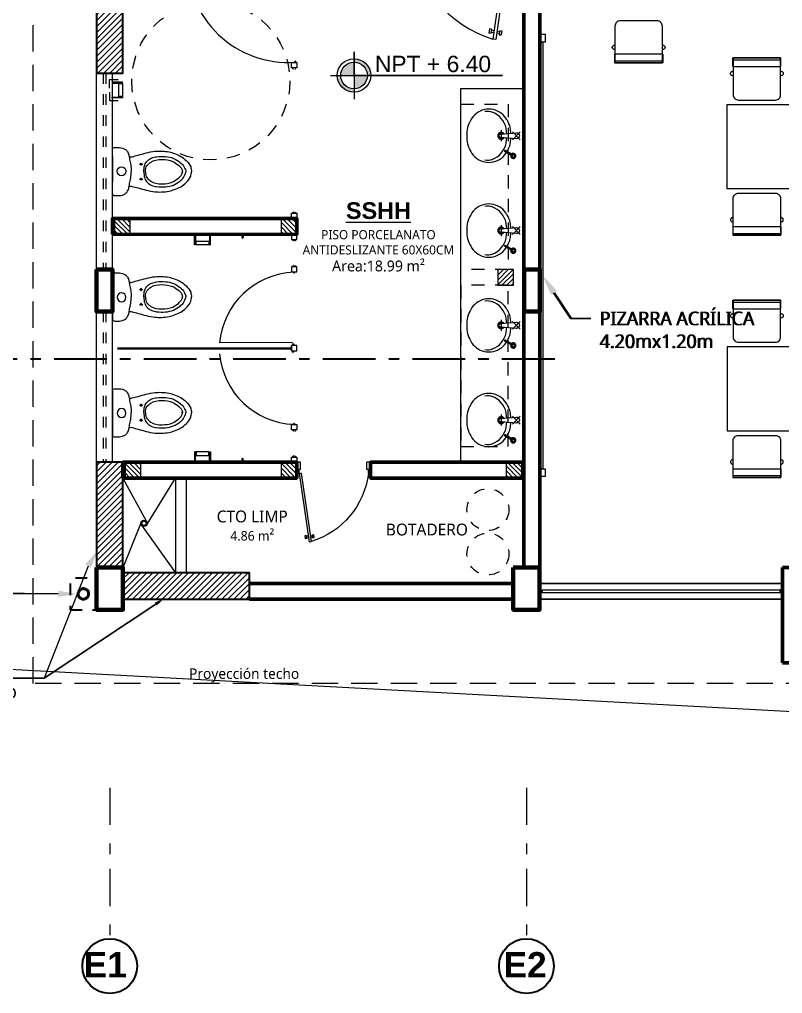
# Model space of a CAD drawing. Header units: millimetres. Extents: x 1 to 121, y 0 to 90.
# Drawn here: x 66.67 to 73.91, y 12.48 to 21.73 of the extents above; entities that cross this region are included whole.
import ezdxf
from ezdxf import colors
from ezdxf.entities.mleader import LeaderData, LeaderLine
from ezdxf.math import Vec2, Vec3

# ---------------------------------------------------------------- set-up
doc = ezdxf.new("R2010")
doc.units = ezdxf.units.MM
doc.set_wipeout_variables(frame=1)
for name, pattern in [('1CORTE', [1.5, 1, -0.25, 0, -0.25]), ('ACAD_ISO10W100', [18.5, 12, -3, 0.5, -3]), ('DASHED2', [0.375, 0.25, -0.125]), ('Dot & Dashed', [0.670278, 0.352778, -0.176389, 0, -0.141111]), ('HIDDEN', [9.525, 6.35, -3.175]), ('HIDDEN2', [0.1875, 0.125, -0.0625])]:
    doc.linetypes.add(name, pattern=pattern)
doc.layers.add('01', color=7, linetype='Continuous', lineweight=5, true_color=0xcc6600)
doc.layers.add('Mobiliario', color=7, linetype='Continuous', lineweight=0, true_color=0x7f7f7f)
for name, color, linetype, lineweight in [('AA. Proyeccion Corte', 10, '1CORTE', 50), ('COLUMNAS 50', 32, 'Continuous', 70), ('COLUMNAS REFOR.', 40, 'Continuous', 25), ('COLUMNETASSS', 211, 'Continuous', 20), ('Cotas varias El', 253, 'Continuous', 13), ('Equipamiento SR', 23, 'Continuous', 0), ('GRAFO 0 BLANCO', 7, 'Continuous', 0), ('grafo 2', 31, 'Continuous', 20), ('GRAFO 4', 7, 'Continuous', 30), ('GRAFO00', 7, 'Continuous', 0), ('GRAFO01', 7, 'Continuous', 0), ('I.S.-TUB SAP 0.5', 110, 'ACAD_ISO10W100', 50), ('Letras El', 9, 'Continuous', 5), ('letras sr', 7, 'Continuous', 5), ('linea0016', 144, 'HIDDEN2', 9), ('Mobiliario el', 7, 'Continuous', 5), ('Mobiliario interno', 251, 'Continuous', 0), ('MOBILIARIO_Pen_No__1', 7, 'Continuous', 13), ('Muebles', 252, 'Continuous', 0), ('Muros el', 144, 'Continuous', 60), ('proyecciones', 1, 'DASHED2', 5), ('puertas', 7, 'Continuous', 5), ('Puertas El', 21, 'Continuous', 15), ('Sanitarios el', 141, 'Continuous', 15), ('Tabiques El', 7, 'Continuous', 15), ('TEXTO 100', 7, 'Continuous', 20), ('Vanos', 140, 'Continuous', 5), ('Ventanas', 7, 'Continuous', 5)]:
    doc.layers.add(name, color=color, linetype=linetype, lineweight=lineweight)
doc.layers.add('perimetroooo', color=3, linetype='Continuous')
doc.styles.add('Generales', font='trebuc.ttf', dxfattribs={"height": 0.1})
doc.styles.add('GENERATED_STYLE_1', font='arialbd.ttf')
doc.styles.add('JOS', font='arial.ttf', dxfattribs={"height": 1})
doc.styles.add('Santa Rosa 1 50', font='trebuc.ttf')
doc.styles.get("Standard").update_dxf_attribs({"font": 'arial.ttf'})

# ---------------------------------------------------------------- blocks, each defined once
blk = doc.blocks.new('Picture 18')
at = {"layer": 'Equipamiento SR', "linetype": 'Continuous'}
for p, q in [((0.075, 0), (0, 0)), ((0, 0), (0, -0.05)), ((4.125, 0), (0.075, 0)), ((0.075, 0), (0.075, -0.03)), ((0.075, -0.05), (0.075, 0)), ((4.125, -0.03), (4.125, 0)), ((4.2, 0), (4.125, 0)), ((4.125, 0), (4.125, -0.05)), ((4.2, -0.05), (4.2, 0)), ((0, -0.05), (0.075, -0.05)), ((0.075, -0.03), (4.125, -0.03)), ((4.125, -0.05), (4.2, -0.05))]:
    blk.add_line(p, q, dxfattribs=at)
blk = doc.blocks.new('INODFLUX-P')
at = {"layer": 'Sanitarios el'}
for p, q in [((0, -0.2121), (0, 0.2126)), ((0.023, 0.2288), (0.0672, 0.2288)), ((0, 0.1438), (0, -0.0981)), ((0.2582, 0.0706), (0.2891, 0.0706)), ((0.2582, -0.071), (0.2891, -0.071)), ((0.023, -0.2282), (0.023, -0.2282)), ((0.023, -0.2282), (0.0672, -0.2282))]:
    blk.add_line(p, q, dxfattribs=at)
for centre, radius in [((0.0867, 0.0033), 0.0425), ((0.2717, 0.0706), 0.00872), ((0.2717, -0.071), 0.00872)]:
    blk.add_circle(centre, radius, dxfattribs=at)
for points in [[(0, 0.2126), (0.0044, 0.2213), (0.0135, 0.2274), (0.023, 0.2288)], [(0.0672, 0.2288), (0.0955, 0.223), (0.1264, 0.2081), (0.1445, 0.1864), (0.157, 0.1508), (0.1588, 0.1386)], [(0.1874, 0.1409), (0.2442, 0.1561), (0.3196, 0.1768), (0.4039, 0.1925), (0.4675, 0.1942), (0.5389, 0.1866), (0.5904, 0.1708), (0.6481, 0.1445), (0.701, 0.1046), (0.7429, 0.0445), (0.7506, -0.0003)], [(0.1579, 0.145), (0.1674, 0.1389), (0.1874, 0.1409)], [(0.2977, -0.0011), (0.3073, 0.0603), (0.3337, 0.1031), (0.3743, 0.1291), (0.42, 0.1406), (0.5047, 0.1425), (0.5802, 0.1255), (0.6419, 0.087), (0.6742, 0.0556), (0.6882, 0.0286), (0.6966, 0.0076), (0.6966, -0.0011)], [(0.1874, -0.1404), (0.2442, -0.1556), (0.3196, -0.1762), (0.4039, -0.192), (0.4675, -0.1937), (0.5389, -0.1861), (0.5904, -0.1703), (0.6481, -0.144), (0.701, -0.1041), (0.7429, -0.0439), (0.7506, 0.0009)], [(0.2977, -0.0011), (0.3073, -0.0624), (0.3337, -0.1052), (0.3743, -0.1312), (0.42, -0.1427), (0.5047, -0.1446), (0.5802, -0.1276), (0.6419, -0.0891), (0.6742, -0.0577), (0.6882, -0.0307), (0.6966, -0.0097), (0.6966, -0.0011)], [(0.0672, -0.2282), (0.0955, -0.2225), (0.1264, -0.2075), (0.1445, -0.1859), (0.157, -0.1503), (0.1588, -0.1381)], [(0.1579, -0.1444), (0.1674, -0.1384), (0.1874, -0.1404)], [(0, -0.2121), (0.0044, -0.2208), (0.0135, -0.2269), (0.023, -0.2282)]]:
    blk.add_spline(points, degree=3, dxfattribs=at)
for points, knots in [([(0.1588, 0.1386), (0.1623, 0.1223), (0.1698, 0.0871), (0.1777, 0.0409), (0.1792, 0.0109), (0.1796, 0.0003)], [0, 0, 0, 0, 0.0500478, 0.1080759, 0.1401372, 0.1401372, 0.1401372, 0.1401372]), ([(0.3131, -0.0011), (0.3106, 0.0471), (0.3384, 0.0711), (0.391, 0.1086), (0.4315, 0.1145), (0.5072, 0.1138), (0.5432, 0.1094), (0.5901, 0.088), (0.6081, 0.0754), (0.6383, 0.0517), (0.6458, 0.0447), (0.6554, 0.0285), (0.6616, 0.0158), (0.666, 0.0062), (0.6666, 0.0045), (0.6667, 0.0043)], [0, 0, 0, 0, 0.1299393, 0.1299393, 0.2598787, 0.2598787, 0.374754, 0.374754, 0.445792, 0.445792, 0.4942707, 0.4942707, 0.5266072, 0.5266072, 0.535214, 0.535214, 0.535214, 0.535214]), ([(0.1588, -0.1381), (0.1623, -0.1218), (0.1698, -0.0866), (0.1777, -0.0404), (0.1792, -0.0104), (0.1796, 0.0003)], [0, 0, 0, 0, 0.0500478, 0.1080759, 0.1401372, 0.1401372, 0.1401372, 0.1401372]), ([(0.3131, -0.0011), (0.3106, -0.0492), (0.3384, -0.0732), (0.391, -0.1107), (0.4315, -0.1166), (0.5072, -0.1159), (0.5432, -0.1115), (0.5901, -0.0901), (0.6081, -0.0775), (0.6383, -0.0539), (0.6458, -0.0468), (0.6554, -0.0306), (0.6616, -0.0179), (0.666, -0.0083), (0.6666, -0.0066), (0.6667, -0.0064)], [0, 0, 0, 0, 0.1299393, 0.1299393, 0.2598787, 0.2598787, 0.374754, 0.374754, 0.445792, 0.445792, 0.4942707, 0.4942707, 0.5266072, 0.5266072, 0.535214, 0.535214, 0.535214, 0.535214])]:
    blk.add_open_spline(points, degree=3, knots=knots, dxfattribs=at)
for points in [[(0.6667, 0.0043), (0.6667, 0.0041), (0.6667, 0.003), (0.6666, 0.0005)], [(0.6567, -0.0046), (0.6567, -0.0042), (0.6567, -0.0037), (0.6566, -0.0032)], [(0.6667, -0.0064), (0.6667, -0.0062), (0.6667, -0.0051), (0.6666, -0.0027)]]:
    blk.add_open_spline(points, degree=3, dxfattribs=at)
blk.add_point((0, 0), dxfattribs=at)
blk = doc.blocks.new('H-6')
for points in [[(-0.0251, 0.0936), (-0.0251, 0.0846), (-0.1251, 0.0846), (-0.1251, 0.0936)], [(-0.0901, -0.0424), (-0.1251, -0.0424), (-0.1251, 0.0796), (-0.0901, 0.0796)], [(-0.0251, -0.0564), (-0.0251, -0.0474), (-0.1251, -0.0474), (-0.1251, -0.0564)]]:
    blk.add_lwpolyline(points, close=True)
at = {"linetype": 'HIDDEN', "ltscale": 0.1}
for points in [[(0, 0.0371), (0, 0.1188), (-0.0844, 0.1188)], [(0, 0), (0, -0.0816), (-0.0844, -0.0817)]]:
    blk.add_lwpolyline(points, dxfattribs=at)
blk = doc.blocks.new('puerta 1.00')
at = {"layer": 'Puertas El'}
for p, q in [((165.7653, -11.935), (165.7653, -11.885)), ((165.9153, -11.915), (165.8653, -11.915)), ((165.8653, -11.935), (165.8653, -11.915)), ((165.9153, -11.915), (165.9109, -11.9447)), ((165.9153, -11.915), (165.9153, -11.885)), ((165.9153, -11.915), (166.8454, -12.0506)), ((165.8653, -11.935), (165.7653, -11.935)), ((165.9109, -11.9447), (166.8411, -12.0803)), ((166.76, -12.0129), (166.7629, -11.9931)), ((166.76, -12.0129), (166.7996, -12.0187)), ((166.7629, -11.9931), (166.8024, -11.9989)), ((166.7663, -12.0391), (166.7699, -12.0143)), ((166.7897, -12.0172), (166.7861, -12.042)), ((166.7996, -12.0187), (166.8024, -11.9989)), ((166.7484, -12.0921), (166.7456, -12.1118)), ((166.7456, -12.1118), (166.7851, -12.1176)), ((166.7484, -12.0921), (166.788, -12.0978)), ((166.7619, -12.0688), (166.7583, -12.0935)), ((166.7817, -12.0716), (166.7781, -12.0964)), ((166.788, -12.0978), (166.7851, -12.1176)), ((166.8454, -12.0506), (166.8411, -12.0803)), ((166.8454, -12.0506), (166.8411, -12.0803)), ((166.8454, -12.0506), (166.8411, -12.0803)), ((165.7653, -12.855), (165.7653, -12.835)), ((165.7653, -12.885), (165.7653, -12.835)), ((165.8653, -12.835), (165.7653, -12.835)), ((165.8653, -12.855), (165.8653, -12.835)), ((165.9153, -12.855), (165.8653, -12.855)), ((165.9153, -12.885), (165.9153, -12.855))]:
    blk.add_line(p, q, dxfattribs=at)
at = {"layer": 'Puertas El', "linetype": 'ByBlock'}
blk.add_arc((165.7822, -11.7554), 1.1076, 276.89893, 342.94348, dxfattribs=at)
blk = doc.blocks.new('OvalinGrandeyGrifo')
at = {"layer": 'Sanitarios el', "lineweight": 13, "ltscale": 0.5}
for p, q in [((0.0525, -0.1165), (-0.0525, -0.1165)), ((0.0371, -0.2236), (-0.0371, -0.2978)), ((-0.0371, -0.2236), (0.0371, -0.2978))]:
    blk.add_line(p, q, dxfattribs=at)
at = {"layer": 'Sanitarios el'}
blk.add_lwpolyline([(-0.029, -0.2607), (-0.0162, -0.1097, -1), (0.0162, -0.1097), (0.029, -0.2607, -1)], format="xyb", close=True, dxfattribs=at)
for centre, radius, start, end in [((-0.0149, -0.0457), 0.2564, 104.01031, 121.7376), ((0, -0.2497), 0.4592, 80.11745, 99.88255), ((0.0149, -0.0457), 0.2564, 58.2624, 75.98969), ((-0.0371, -0.011), 0.218, 143.41984, 165.95691), ((-0.0502, -0.0071), 0.2051, 119.32204, 142.26992), ((0.0502, -0.0071), 0.2051, 37.73008, 60.67796), ((0.0371, -0.011), 0.218, 14.04309, 36.58016), ((-0.0534, 0), 0.1996, 167.65724, 192.34276), ((-0.1008, 0.0114), 0.1308, 168.08707, 202.26828), ((0.1008, 0.0114), 0.1308, 337.73172, 11.91293), ((0.0534, 0), 0.1996, 347.65724, 12.34276), ((-0.0371, 0.011), 0.218, 194.04309, 216.58016), ((-0.0313, 0.0379), 0.2052, 199.95485, 258.57593), ((0, -0.1165), 0.0325, 305.75969, 234.24031), ((0.0313, 0.0379), 0.2052, 281.42407, 340.04515), ((0.0371, 0.011), 0.218, 323.41984, 345.95691), ((-0.0502, 0.0071), 0.2051, 217.73008, 240.67796), ((-0.0149, 0.0457), 0.2564, 238.2624, 255.98969), ((0, 0.2497), 0.4192, 260.11745, 267.10038), ((0, -0.1165), 0.023, 321.38814, 218.61186), ((0, 0.2497), 0.4192, 272.89962, 279.88255), ((0.0149, 0.0457), 0.2564, 284.01031, 301.7376), ((0.0502, 0.0071), 0.2051, 299.32204, 322.26992), ((0, 0.2497), 0.4592, 260.11745, 266.93017), ((0, 0.2497), 0.4592, 273.06983, 279.88255)]:
    blk.add_arc(centre, radius, start, end, dxfattribs=at)
blk = doc.blocks.new('A$C196F1E11')
at = {"layer": '01', "lineweight": 5}
h = blk.add_hatch(dxfattribs=at)
h.set_pattern_fill('ANSI31', scale=0.01, angle=-90)
h.set_pattern_definition([(315, (-134.044812, -149.728227), (0.0224506403, 0.0224506403), [])])
h.paths.add_polyline_path([(0, 0.15), (0, 0), (0.15, 0), (0.15, 0.15)])
at = {"layer": 'COLUMNETASSS', "color": 7, "lineweight": 5}
blk.add_lwpolyline([(0, 0.15), (0, 0), (0.15, 0), (0.15, 0.15)], close=True, dxfattribs=at)
blk = doc.blocks.new('H-6a')
for points in [[(0, 0), (0, -0.009), (-0.1, -0.009), (-0.1, 0)], [(-0.065, -0.136), (-0.1, -0.136), (-0.1, -0.014), (-0.065, -0.014)], [(0, -0.15), (0, -0.141), (-0.1, -0.141), (-0.1, -0.15)]]:
    blk.add_lwpolyline(points, close=True)
blk = doc.blocks.new('H-3')
blk.add_lwpolyline([(0.0054, 0.0301), (0.0054, 0.013, 0.414214), (0.0104, 0.008), (0.02, 0.008, -0.414214), (0.025, 0.003), (0.025, 0), (-0.025, 0), (-0.025, 0.003, -0.414214), (-0.02, 0.008), (-0.0104, 0.008, 0.414214), (-0.0054, 0.013), (-0.0054, 0.0301)], format="xyb")
at = {"extrusion": (0, 0, -1)}
blk.add_ellipse((0, 0.0301), major_axis=(0, -0.0093), ratio=0.58118, dxfattribs=at)
blk = doc.blocks.new('A$C2B14624A')
at = {"layer": 'puertas'}
for p, q in [((1.0375, 0.0284), (1.0375, 0.6222)), ((1.0495, 0.0164), (1.0495, 0.6222)), ((0.0648, 0.0262), (0.0615, 0.0262)), ((0.0743, 0.0134), (0.0615, 0.0134)), ((0.0648, 0.0262), (0.0648, 0.0167)), ((0.0648, 0.0167), (0.0743, 0.0167)), ((0.0743, 0.0134), (0.0743, 0.0167)), ((1.0375, 0.0284), (1.0615, 0.0284)), ((1.0495, 0.0164), (1.0615, 0.0164)), ((1.0495, 0.0164), (1.0615, 0.0164)), ((1.0495, 0.0164), (1.0615, 0.0164))]:
    blk.add_line(p, q, dxfattribs=at)
blk.add_arc((1.0173, 0.0835), 0.9543, 88.78649, 183.94871, dxfattribs=at)
at = {"layer": 'Tabiques El'}
for p, q in [((0, 0.031), (0, 0.034)), ((0.0085, 0.034), (0, 0.034)), ((0, 0.019), (0, 0.016)), ((0.0085, 0.016), (0, 0.016)), ((0.0085, 0.0425), (0.0115, 0.0425)), ((0.0085, 0.0425), (0.0085, 0.034)), ((0.0085, 0.0075), (0.0085, 0.016)), ((0.0085, 0.0075), (0.0115, 0.0075))]:
    blk.add_line(p, q, dxfattribs=at)
blk.add_lwpolyline([(0.0115, 0), (0.0115, 0.05), (0.0615, 0.05), (0.0615, 0)], close=True, dxfattribs=at)
blk.add_wipeout([(1.0495, 0.0284), (1.0375, 0.0284), (1.0375, 1.0376), (1.0495, 1.0376)]).dxf.layer = 'puertas'
blk = doc.blocks.new('H-4a-P')
for p, q in [((0.0019, 0.0133), (0.0417, 0.0823)), ((0.0106, 0.0083), (0.0504, 0.0773))]:
    blk.add_line(p, q)
at = {"linetype": 'HIDDEN'}
blk.add_circle((0, 0), 0.0125, dxfattribs=at)
for centre, radius, start, end in [((0, 0), 0.025, 71.53696, 48.46304), ((0, 0), 0.02, 74.47751, 45.52249), ((0.0063, 0.0108), 0.005, 150, 330), ((0.0461, 0.0798), 0.005, 330, 150)]:
    blk.add_arc(centre, radius, start, end)
blk = doc.blocks.new('A$C25F65E93')
at = {"layer": 'Equipamiento SR', "linetype": 'Continuous'}
for p, q in [((0.018, 0.4782), (0, 0.4782)), ((0, 0.0222), (0, 0.4782)), ((0.0824, 0.4782), (0.018, 0.4782)), ((0.018, 0.0222), (0.018, 0.4782)), ((0.0824, 0.0222), (0.0824, 0.4782)), ((0.1264, 0.4782), (0.1269, 0.4816)), ((0.1269, 0.4816), (0.1282, 0.4858)), ((0.1282, 0.4858), (0.1301, 0.4896)), ((0.1301, 0.4896), (0.1325, 0.493)), ((0.1325, 0.493), (0.1354, 0.4959)), ((0.1354, 0.4959), (0.1387, 0.4981)), ((0.1387, 0.4981), (0.1423, 0.4996)), ((0.1423, 0.4996), (0.146, 0.5004)), ((0.146, 0.5004), (0.1498, 0.5004)), ((0.1498, 0.5004), (0.1536, 0.4996)), ((0.1536, 0.4996), (0.1571, 0.4981)), ((0.1571, 0.4981), (0.1604, 0.4959)), ((0.1604, 0.4959), (0.1633, 0.493)), ((0.1633, 0.493), (0.1658, 0.4896)), ((0.1658, 0.4896), (0.1667, 0.4877)), ((0.1667, 0.4877), (0.1714, 0.4782)), ((0.018, 0.0222), (0, 0.0222)), ((0.0824, 0.0222), (0.018, 0.0222)), ((0.1269, 0.0187), (0.1264, 0.0222)), ((0.1282, 0.0146), (0.1269, 0.0187)), ((0.1301, 0.0107), (0.1282, 0.0146)), ((0.1325, 0.0073), (0.1301, 0.0107)), ((0.1354, 0.0045), (0.1325, 0.0073)), ((0.1387, 0.0023), (0.1354, 0.0045)), ((0.1423, 0.0008), (0.1387, 0.0023)), ((0.146, 0), (0.1423, 0.0008)), ((0.1536, 0.0008), (0.1498, 0)), ((0.1571, 0.0023), (0.1536, 0.0008)), ((0.1604, 0.0045), (0.1571, 0.0023)), ((0.1633, 0.0073), (0.1604, 0.0045)), ((0.1658, 0.0107), (0.1633, 0.0073)), ((0.1667, 0.0127), (0.1658, 0.0107)), ((0.1714, 0.0222), (0.1667, 0.0127)), ((0.1498, 0), (0.146, 0))]:
    blk.add_line(p, q, dxfattribs=at)
blk.add_lwpolyline([(0, 0.0252), (0.35, 0.0252, 0.414214), (0.4, 0.0752), (0.4, 0.4252, 0.414214), (0.35, 0.4752), (0, 0.4752), (0, 0.0252)], format="xyb", dxfattribs=at)
blk = doc.blocks.new('biblioteca primaria')
at = {"layer": 'Mobiliario interno'}
blk.add_lwpolyline([(-194.0917, -1.8102), (-192.8917, -1.8102), (-192.8917, -2.6102), (-194.0917, -2.6102)], close=True, dxfattribs=at)
at = {"layer": 'Equipamiento SR', "rotation": 270}
for p in [(-194.0595, -1.3683), (-193.4068, -1.3683)]:
    blk.add_blockref('A$C25F65E93', p, dxfattribs=at)
at = {"layer": 'Equipamiento SR', "xscale": -1, "rotation": 270}
for p in [(-194.0595, -3.0522), (-193.4068, -3.0522)]:
    blk.add_blockref('A$C25F65E93', p, dxfattribs=at)

msp = doc.modelspace()

# ---------------------------------------------------------------- hatches: boundary and pattern name
at = {"layer": 'Muebles'}
h = msp.add_hatch(dxfattribs=at)
h.set_pattern_fill('ANSI31', color=256, scale=0.32, angle=180)
h.set_pattern_definition([(225, (26.963533, -33.769517), (0.028284271, -0.028284271), [])])
h.paths.add_polyline_path([(67.3994, 21.216), (67.6494, 21.216), (67.6494, 22.216), (67.3994, 22.216)])
h = msp.add_hatch(dxfattribs=at)
h.set_pattern_fill('ANSI31', color=256, scale=0.32, angle=180)
h.set_pattern_definition([(225, (67.699433, 17.22189), (0.0282843, -0.0282843), [])])
h.paths.add_polyline_path([(67.6495, 16.5219), (67.6495, 17.5219), (67.3994, 17.5219), (67.3994, 16.5219)])
h = msp.add_hatch(dxfattribs=at)
h.set_pattern_fill('ANSI31', color=256, scale=0.32, angle=180)
h.set_pattern_definition([(225, (26.379817, -34.07631), (0.028284271, -0.028284271), [])])
h.paths.add_polyline_path([(67.6495, 16.2219), (68.8495, 16.2219), (68.8495, 16.4719), (67.6495, 16.4719)])
at = {"layer": 'TEXTO 100', "ltscale": 1.3}
h = msp.add_hatch(color=256, dxfattribs=at)
edge = h.paths.add_edge_path()
edge.add_line((69.9688, 21.1946), (69.8424, 21.1946))
edge.add_line((69.8424, 21.1946), (69.8424, 21.0682))
edge.add_arc((69.8424, 21.1946), 0.1265, 270, 360)
edge = h.paths.add_edge_path()
edge.add_arc((69.8424, 21.1946), 0.1265, 90, 180)
edge.add_line((69.7159, 21.1946), (69.8424, 21.1946))
edge.add_line((69.8424, 21.1946), (69.8424, 21.3211))
edge = h.paths.add_edge_path()
edge.add_line((69.8424, 21.3534), (69.8424, 21.3211))
edge.add_arc((69.8424, 21.1946), 0.1265, 0, 90, ccw=False)
edge.add_line((69.9688, 21.1946), (70.0011, 21.1946))
edge.add_arc((69.8424, 21.1946), 0.1587, 0, 90)
msp.add_hatch(color=256, dxfattribs=at).paths.add_polyline_path([(69.7159, 21.1946), (69.6837, 21.1946, 0.416353), (69.8435, 21.0359), (69.8435, 21.0682, -0.416899)])

# ---------------------------------------------------------------- linework, layer by layer
at = {"layer": 'AA. Proyeccion Corte', "color": 7, "lineweight": 30, "ltscale": 0.5}
msp.add_line((71.7465, 18.5002), (64.6079, 18.5011), dxfattribs=at)
at = {"layer": 'COLUMNAS 50', "linetype": 'Continuous'}
for points in [[(67.3994, 19.3525), (67.5494, 19.3525), (67.5494, 18.9525), (67.3994, 18.9525), (67.3994, 19.3525)], [(71.4561, 19.3525), (71.6061, 19.3525), (71.6061, 18.9525), (71.4561, 18.9525), (71.4561, 19.3525)], [(67.3994, 16.5219), (67.6494, 16.5219), (67.6494, 16.1219), (67.3994, 16.1219), (67.3994, 16.5219)], [(71.3536, 16.5219), (71.6036, 16.5219), (71.6036, 16.1219), (71.3536, 16.1219), (71.3536, 16.5219)]]:
    msp.add_lwpolyline(points, dxfattribs=at)
at = {"layer": 'COLUMNAS REFOR.', "lineweight": 30}
for points in [[(67.3994, 21.216), (67.6494, 21.216), (67.6494, 22.216), (67.3994, 22.216)], [(67.6495, 16.2219), (68.8495, 16.2219), (68.8495, 16.4719), (67.6495, 16.4719)]]:
    msp.add_lwpolyline(points, close=True, dxfattribs=at)
msp.add_lwpolyline([(67.6495, 16.5219), (67.6495, 17.5219), (67.3994, 17.5219), (67.3994, 16.5219), (67.6495, 16.5219)], dxfattribs=at)
at = {"layer": 'Cotas varias El', "linetype": 'Dot & Dashed'}
for p, q in [((67.5245, 14.4314), (67.5245, 12.9978)), ((71.4788, 14.4314), (71.4788, 12.9978))]:
    msp.add_line(p, q, dxfattribs=at)
at = {"layer": 'GRAFO 0 BLANCO', "color": 7}
msp.add_line((117.3961, 12.8096), (64.8127, 15.6492), dxfattribs=at)
at = {"layer": 'GRAFO 4', "linetype": 'Continuous'}
for centre in [(67.5245, 12.7378), (71.4788, 12.7378)]:
    msp.add_circle(centre, 0.26, dxfattribs=at)
at = {"layer": 'GRAFO00', "color": 252, "linetype": 'DASHED2', "lineweight": 0}
msp.add_lwpolyline([(97.3727, 25.7138), (107.9414, 25.7138), (107.9414, 15.4219), (66.7994, 15.4219), (66.7994, 25.7138), (93.874, 25.7138)], dxfattribs=at)
at = {"layer": 'I.S.-TUB SAP 0.5'}
msp.add_circle((67.2743, 16.2721), 0.05, dxfattribs=at)
at = {"layer": 'Letras El'}
msp.add_lwpolyline([(67.3187, 16.5368), (66.9028, 15.4718)], dxfattribs=at)
at = {"layer": 'Letras El', "color": 7}
msp.add_solid([(67.3441, 16.5209), (67.4142, 16.6893), (67.2932, 16.5527)], dxfattribs=at)
at = {"layer": 'linea0016', "linetype": 'HIDDEN2', "lineweight": 30, "ltscale": 0.9, "flags": 128}
msp.add_lwpolyline([(67.1493, 16.1221), (67.3993, 16.1221), (67.3993, 16.4221), (67.1493, 16.4221)], close=True, dxfattribs=at)
at = {"layer": 'Mobiliario', "linetype": 'Continuous'}
for p, q in [((67.6495, 17.372), (67.8736, 16.9598)), ((67.8694, 16.9196), (68.1495, 17.372)), ((67.8256, 16.9601), (67.6495, 16.5186)), ((67.8247, 16.9251), (68.1497, 16.4719))]:
    msp.add_line(p, q, dxfattribs=at)
msp.add_lwpolyline([(70.8546, 21.072), (71.4561, 21.072), (71.4561, 17.522), (70.8546, 17.522)], close=True, dxfattribs=at)
at = {"layer": 'Mobiliario', "linetype": 'Continuous', "elevation": 0.5}
for points in [[(67.6495, 17.372), (68.1495, 17.372), (68.1497, 16.4719)], [(68.2495, 17.372), (68.2497, 16.4719)]]:
    msp.add_lwpolyline(points, dxfattribs=at)
at = {"layer": 'Mobiliario', "linetype": 'Continuous'}
for radius in [0.03, 0.02]:
    msp.add_circle((67.8495, 16.942), radius, dxfattribs=at)
at = {"layer": 'Muros el', "ltscale": 0.05}
for p, q in [((71.4554, 16.5185), (71.4546, 22.205)), ((71.6054, 16.5161), (71.6046, 22.205)), ((73.9082, 16.5219), (73.9083, 15.6187)), ((73.9082, 16.5219), (74.0582, 16.5219)), ((71.3537, 16.3719), (68.8495, 16.3719)), ((71.3537, 16.2219), (68.8495, 16.222)), ((73.9083, 15.6187), (77.1952, 15.6193))]:
    msp.add_line(p, q, dxfattribs=at)
for points in [[(67.5495, 19.6861), (69.2997, 19.686), (69.2996, 19.8365), (67.5495, 19.8361)], [(67.6495, 17.372), (69.2996, 17.372), (69.2995, 17.5231), (67.6495, 17.522)], [(71.4553, 17.372), (69.9996, 17.372), (69.9996, 17.522), (71.4552, 17.522)]]:
    msp.add_lwpolyline(points, close=True, dxfattribs=at)
at = {"layer": 'proyecciones', "linetype": 'HIDDEN2'}
for points in [[(70.8546, 20.922), (71.3061, 20.922), (71.3061, 19.3525), (70.8546, 19.3525)], [(70.8546, 17.672), (71.3061, 17.672), (71.3061, 19.2025), (70.8546, 19.2025)]]:
    msp.add_lwpolyline(points, close=True, dxfattribs=at)
at = {"layer": 'puertas'}
for p, q in [((69.2637, 19.3257), (69.2637, 19.329)), ((69.2761, 19.3166), (69.2761, 19.329)), ((69.2637, 19.3257), (69.2729, 19.3257)), ((69.2729, 19.3257), (69.2729, 19.3166)), ((69.2761, 19.3166), (69.2729, 19.3166)), ((69.2598, 18.6548), (68.5665, 18.655)), ((69.2598, 18.6548), (69.2598, 18.629)), ((69.2727, 18.6419), (69.2727, 18.629)), ((69.2598, 18.5531), (69.2598, 18.579)), ((69.2727, 18.5661), (69.2727, 18.579)), ((69.2637, 17.8822), (69.2729, 17.8822)), ((69.2637, 17.8822), (69.2637, 17.879)), ((69.2761, 17.8914), (69.2729, 17.8914)), ((69.2729, 17.8822), (69.2729, 17.8914)), ((69.2761, 17.8914), (69.2761, 17.879))]:
    msp.add_line(p, q, dxfattribs=at)
for centre, start, end in [((69.2997, 18.5902), 92.17415, 174.95483), ((69.2997, 18.6177), 185.04517, 267.82585)]:
    msp.add_arc(centre, 0.7361, start, end, dxfattribs=at)
at = {"layer": 'Tabiques El'}
for p, q in [((67.5995, 18.61), (69.2382, 18.61)), ((67.5995, 18.598), (69.2497, 18.598)), ((69.2382, 18.61), (69.2382, 18.613)), ((69.2467, 18.613), (69.2382, 18.613)), ((69.2497, 18.61), (69.2382, 18.61)), ((69.2382, 18.598), (69.2382, 18.595)), ((69.2467, 18.595), (69.2382, 18.595)), ((69.2467, 18.6215), (69.2497, 18.6215)), ((69.2467, 18.6215), (69.2467, 18.613)), ((69.2467, 18.5865), (69.2467, 18.595)), ((69.2497, 18.6215), (69.2497, 18.61)), ((69.2467, 18.5865), (69.2497, 18.5865))]:
    msp.add_line(p, q, dxfattribs=at)
for points in [[(69.2996, 19.686), (69.2496, 19.686), (69.2496, 19.636), (69.2996, 19.636)], [(69.2997, 18.629), (69.2497, 18.629), (69.2497, 18.579), (69.2997, 18.579)], [(69.2996, 17.5219), (69.2496, 17.5219), (69.2496, 17.5719), (69.2996, 17.5719)]]:
    msp.add_lwpolyline(points, close=True, dxfattribs=at)
at = {"layer": 'TEXTO 100', "ltscale": 1.3}
msp.add_lwpolyline([(69.6194, 21.1946), (71.2503, 21.1946), (69.8435, 21.1946), (69.8435, 21.4187), (69.8435, 20.9705)], dxfattribs=at)
for radius in [0.1587, 0.1265]:
    msp.add_circle((69.8424, 21.1946), radius, dxfattribs=at)
at = {"layer": 'Vanos', "linetype": 'Continuous'}
for p, q in [((67.3995, 19.3525), (67.3995, 21.216)), ((67.5495, 19.3525), (67.5495, 21.216)), ((67.3995, 17.5219), (67.3995, 18.9525)), ((67.5495, 17.5219), (67.5495, 18.9525)), ((73.9083, 16.371), (71.6037, 16.371)), ((71.6037, 16.371), (73.9083, 16.371)), ((71.6037, 16.3094), (73.8945, 16.3094)), ((71.6037, 16.3094), (71.6287, 16.3094)), ((71.6037, 16.2844), (73.8945, 16.2844)), ((71.6287, 16.3094), (71.6287, 16.2844)), ((73.9083, 16.3094), (73.8833, 16.3094)), ((73.8833, 16.3094), (73.8833, 16.2844)), ((73.8833, 16.2844), (73.9083, 16.2844)), ((73.9083, 16.3094), (73.9083, 16.2844)), ((73.9083, 16.221), (71.6037, 16.221)), ((71.6037, 16.221), (73.9083, 16.221))]:
    msp.add_line(p, q, dxfattribs=at)
at = {"layer": 'Vanos', "linetype": 'DASHED2', "ltscale": 0.3}
for p, q in [((67.462, 21.216), (67.462, 19.3525)), ((67.487, 21.216), (67.487, 19.3525)), ((67.4619, 18.9525), (67.4619, 17.5219)), ((67.4869, 18.9525), (67.4869, 17.5219))]:
    msp.add_line(p, q, dxfattribs=at)
at = {"layer": 'Ventanas', "color": 7, "linetype": 'DASHED2', "ltscale": 0.2}
for centre in [(71.1125, 17.0727), (71.1125, 16.6506)]:
    msp.add_circle(centre, 0.1986, dxfattribs=at)

# ---------------------------------------------------------------- block references
at = {"layer": 'Equipamiento SR', "linetype": 'Continuous', "rotation": 90}
msp.add_blockref('A$C25F65E93', (72.7936, 21.3135), dxfattribs=at)
at = {"layer": 'Equipamiento SR'}
msp.add_blockref('biblioteca primaria', (267.4748, 22.7292), dxfattribs=at)
at = {"layer": 'Equipamiento SR', "xscale": -1, "rotation": 180}
msp.add_blockref('biblioteca primaria', (267.4748, 16.0087), dxfattribs=at)
at = {"layer": 'Mobiliario', "linetype": 'Continuous', "extrusion": (0, 0, -1), "xscale": -1, "zscale": -1}
msp.add_blockref('INODFLUX-P', (-67.5495, 20.282), dxfattribs=at)
at = {"layer": 'Mobiliario', "linetype": 'Continuous', "rotation": 89.99999999999999}
for p in [(71.1222, 19.722), (71.1222, 18.822), (71.1222, 17.922)]:
    msp.add_blockref('OvalinGrandeyGrifo', p, dxfattribs=at)
at = {"layer": 'Mobiliario', "linetype": 'Continuous', "extrusion": (0, 0, -1), "zscale": -1, "rotation": 180}
for p in [(-67.5495, 19.092), (-67.5495, 17.992)]:
    msp.add_blockref('INODFLUX-P', p, dxfattribs=at)
at = {"layer": 'Mobiliario el'}
for name, p, rotation in [('H-6', (67.5209, 21.0743), 180), ('H-6a', (68.33, 19.686), 89.99999999999999), ('H-3', (68.785, 19.686), 180)]:
    msp.add_blockref(name, p, dxfattribs=dict(at, rotation=rotation))
at = {"layer": 'Mobiliario el', "xscale": -1, "rotation": 90}
msp.add_blockref('H-6a', (68.33, 17.5219), dxfattribs=at)
at = {"layer": 'Mobiliario el', "xscale": -1}
msp.add_blockref('H-3', (68.785, 17.5219), dxfattribs=at)
at = {"layer": 'MOBILIARIO_Pen_No__1', "linetype": 'Continuous', "xscale": -1, "rotation": 90}
msp.add_blockref('Picture 18', (71.6051, 21.5857), dxfattribs=at)
at = {"layer": 'Muebles', "rotation": 89.99999999999999}
for name, p in [('OvalinGrandeyGrifo', (71.1222, 20.622)), ('H-4a-P', (71.3537, 20.4305)), ('H-4a-P', (71.3537, 19.5305)), ('H-4a-P', (71.3537, 18.6305)), ('H-4a-P', (71.3537, 17.7305))]:
    msp.add_blockref(name, p, dxfattribs=at)
at = {"layer": 'perimetroooo', "color": 2}
for p in [(67.5695, 19.6861), (69.1496, 19.686), (67.6695, 17.372), (69.1496, 17.372), (71.2852, 17.372)]:
    msp.add_blockref('A$C196F1E11', p, dxfattribs=at)
at = {"layer": 'perimetroooo', "color": 2, "rotation": 270}
msp.add_blockref('A$C196F1E11', (71.2061, 19.3525), dxfattribs=at)
at = {"layer": 'Puertas El', "rotation": 270}
msp.add_blockref('puerta 1.00', (83.2387, 188.3813), dxfattribs=at)
at = {"layer": 'Puertas El', "xscale": -0.6999999999999531, "yscale": 0.6999999999999531, "zscale": 0.6999999999999531, "rotation": 90}
msp.add_blockref('puerta 1.00', (60.9801, 133.5576), dxfattribs=at)

# ---------------------------------------------------------------- texts
at = {"color": 7, "lineweight": 13, "char_height": 0.15, "attachment_point": 1, "style": 'Santa Rosa 1 50'}
for s, insert in [('\\pxqc;{\\H0.75x;CTO LIMP\\H0.53333x;\\P\\H1.5x;4.86 m\\H1.0834x;²}', (68.3767, 17.0635)), ('\\pxqc;{\\H0.75x;BOTADERO}', (70.034, 16.9394))]:
    msp.add_mtext_dynamic_manual_height_columns(s, width=0.999703, gutter_width=1, heights=[0], dxfattribs=dict(at, insert=insert))
at = {"char_height": 0.24, "attachment_point": 3, "rotation": 360, "style": 'GENERATED_STYLE_1'}
for s, insert in [('E1', (67.6869, 12.8719)), ('E2', (71.6707, 12.871))]:
    msp.add_mtext(s, dxfattribs=dict(at, insert=insert))
at = {"layer": 'GRAFO01', "style": 'JOS'}
msp.add_text('NPT + 6.40', height=0.15526, rotation=0, dxfattribs=at).set_placement((70.0403, 21.2264))
at = {"layer": 'Letras El', "insert": (69.1866, 19.9909), "char_height": 0.15884, "attachment_point": 1, "style": 'Santa Rosa 1 50'}
msp.add_mtext_dynamic_manual_height_columns('\\pxqc;{\\fSwis721 Ex BT|b1|i0|c0|p34;\\LSSHH\\P\\fTrebuchet MS|b0|i0|c0|p34;\\H0.54545x;\\lPISO PORCELANATO\\PANTIDESLIZANTE 60X60CM\\P\\H1.1917x;Area:18.99 m²}', width=1.775423, gutter_width=1, heights=[0], dxfattribs=at)
at = {"layer": 'letras sr', "insert": (68.2771, 15.5652), "char_height": 0.115, "attachment_point": 1, "style": 'Generales'}
msp.add_mtext('{\\H0.86957x;Proyección techo} ', dxfattribs=at)

# ---------------------------------------------------------------- leaders
at = {"color": 7, "lineweight": 13}
ml = msp.add_multileader_mtext('Standard', dxfattribs=at)
ml.set_content('PIZARRA ACRÍLICA\\P4.20mx1.20m', color=7, style='Santa Rosa 1 50')
ml.set_leader_properties()
ml.build(insert=Vec2(0, 0))
ml.multileader.update_dxf_attribs({"text_right_attachment_type": 6, "dogleg_length": 0.1826, "arrow_head_size": 0.18})
ctx = ml.context
ctx.base_point, ctx.char_height, ctx.arrow_head_size, ctx.landing_gap_size, ctx.plane_origin = Vec3(72.0798, 18.8865), 0.13, 0.18, 0.09, Vec3(71.6365, 19.2825)
ctx.right_attachment = 6
notes = []
notes.append((ctx, [(0, (1, 1, 0), (71.8972, 18.8865), (1, 0), 0.1826, [(0, [(71.6365, 19.2825)], 0, [])])]))
ctx.mtext.insert, ctx.mtext.flow_direction = Vec3(72.1698, 18.9523), 5
ml = msp.add_multileader_mtext('Standard', dxfattribs=at)
ml.set_content('PIZARRA ACRÍLICA\\P4.20mx1.20m', color=7, style='Santa Rosa 1 50')
ml.set_leader_properties()
ml.build(insert=Vec2(0, 0))
ml.multileader.update_dxf_attribs({"text_right_attachment_type": 6, "dogleg_length": 0.1826, "arrow_head_size": 0.18})
ctx = ml.context
ctx.base_point, ctx.char_height, ctx.arrow_head_size, ctx.landing_gap_size, ctx.plane_origin = Vec3(72.0885, 18.8865), 0.13, 0.18, 0.09, Vec3(71.6451, 19.2825)
ctx.right_attachment = 6
notes.append((ctx, [(0, (1, 1, 0), (71.9059, 18.8865), (1, 0), 0.1826, [(0, [(71.6451, 19.2825)], 0, [])])]))
ctx.mtext.insert, ctx.mtext.flow_direction = Vec3(72.1785, 18.9523), 5
at = {"layer": 'letras sr', "linetype": 'Continuous'}
ml = msp.add_multileader_mtext('Standard', dxfattribs=at)
ml.set_content('{\\fTrebuchet MS|b1|i0|c0|p34;Baja montante\\Ptubo de agua pluvial}', color=256)
ml.set_leader_properties()
ml.build(insert=Vec2(0, 0))
ml.multileader.update_dxf_attribs({"dogleg_length": 0.36, "arrow_head_size": 0.18})
ctx = ml.context
ctx.base_point, ctx.char_height, ctx.arrow_head_size, ctx.landing_gap_size, ctx.plane_origin = Vec3(64.486, 16.275), 0.13, 0.18, 0.09, Vec3(66.6223, 16.6001)
ctx.text_align_type = 2
notes.append((ctx, [(0, (1, 1, 0), (66.7151, 16.275), (-1, 0), 0.36, [(0, [(67.2152, 16.2721)], 0, [])])]))
ctx.mtext.insert, ctx.mtext.width, ctx.mtext.alignment, ctx.mtext.flow_direction = Vec3(66.2651, 16.3584), 2.095673, 3, 5
at = {"layer": 'letras sr'}
ml = msp.add_multileader_mtext('Standard', dxfattribs=at)
ml.set_content('Columnas de reforzamiento', color=256, style='Generales')
ml.set_leader_properties()
ml.build(insert=Vec2(0, 0))
ml.multileader.update_dxf_attribs({"text_right_attachment_type": 6, "dogleg_length": 0.36, "arrow_head_size": 0.1})
ctx = ml.context
ctx.base_point, ctx.char_height, ctx.arrow_head_size, ctx.landing_gap_size, ctx.plane_origin = Vec3(65.4171, 15.5619), 0.13, 0.1, 0.09, Vec3(67.7055, 15.7306)
ctx.right_attachment = 6
notes.append((ctx, [(0, (1, 1, 0), (66.9028, 15.4718), (-1, 0), 0.1826, [(0, [(68.0441, 16.2308)], 0, [])])]))
ctx.mtext.insert, ctx.mtext.width, ctx.mtext.flow_direction = Vec3(65.5071, 15.6278), 1.469178, 5
for ctx, leaders in notes:
    for number, flags, end, landing, length, lines in leaders:
        leader = LeaderData()
        leader.index, (leader.has_last_leader_line, leader.has_dogleg_vector, leader.attachment_direction) = number, flags
        leader.last_leader_point, leader.dogleg_vector, leader.dogleg_length = Vec3(end), Vec3(landing), length
        for number, points, colour, breaks in lines:
            line = LeaderLine()
            line.index, line.vertices, line.color, line.breaks = number, Vec3.list(points), colors.encode_raw_color(colour), breaks
            leader.lines.append(line)
        ctx.leaders.append(leader)

# ---------------------------------------------------------------- next in the draw order: block references
at = {"layer": 'grafo 2', "color": 251, "true_color": 0x636466, "rotation": 89.99999999999999}
msp.add_blockref('A$C2B14624A', (69.2993, 21.2546), dxfattribs=at)

# ---------------------------------------------------------------- next in the draw order: wipeouts: each hides what was drawn before it
for points, layer in [([(69.2598, 18.6419), (69.2598, 18.6548), (68.5665, 18.655), (68.5665, 18.642)], 'puertas'), ([(69.2598, 18.566), (69.2598, 18.5531), (68.5665, 18.553), (68.5665, 18.5659)], 'puertas'), ([(69.2807, 19.3905), (69.2807, 19.636), (69.2687, 19.636), (69.2687, 19.3905)], 'Tabiques El'), ([(69.2807, 17.8175), (69.2807, 17.5719), (69.2687, 17.5719), (69.2687, 17.8175)], 'Tabiques El')]:
    msp.add_wipeout(points).dxf.layer = layer

# ---------------------------------------------------------------- next in the draw order: linework, layer by layer
at = {"layer": 'puertas', "lineweight": 18}
for points in [[(69.2727, 18.6419), (69.2598, 18.6419)], [(69.2727, 18.5661), (69.2598, 18.5661)]]:
    msp.add_lwpolyline(points, dxfattribs=at)
at = {"layer": 'Tabiques El'}
for p, q in [((69.2571, 19.633), (69.2571, 19.636)), ((69.2571, 19.633), (69.2656, 19.633)), ((69.2656, 19.633), (69.2656, 19.6245)), ((69.2686, 19.6245), (69.2656, 19.6245)), ((69.2806, 19.6245), (69.2836, 19.6245)), ((69.2921, 19.633), (69.2836, 19.633)), ((69.2836, 19.633), (69.2836, 19.6245)), ((69.2921, 19.633), (69.2921, 19.636)), ((69.2572, 19.382), (69.2572, 19.379)), ((69.2572, 19.382), (69.2657, 19.382)), ((69.2687, 19.3905), (69.2657, 19.3905)), ((69.2657, 19.382), (69.2657, 19.3905)), ((69.2807, 19.3905), (69.2837, 19.3905)), ((69.2837, 19.382), (69.2837, 19.3905)), ((69.2922, 19.382), (69.2837, 19.382)), ((69.2922, 19.382), (69.2922, 19.379)), ((69.2572, 17.826), (69.2572, 17.829)), ((69.2572, 17.826), (69.2657, 17.826)), ((69.2657, 17.826), (69.2657, 17.8175)), ((69.2687, 17.8175), (69.2657, 17.8175)), ((69.2807, 17.8175), (69.2837, 17.8175)), ((69.2922, 17.826), (69.2837, 17.826)), ((69.2837, 17.826), (69.2837, 17.8175)), ((69.2922, 17.826), (69.2922, 17.829)), ((69.2571, 17.5749), (69.2571, 17.5719)), ((69.2571, 17.5749), (69.2656, 17.5749)), ((69.2686, 17.5834), (69.2656, 17.5834)), ((69.2656, 17.5749), (69.2656, 17.5834)), ((69.2806, 17.5834), (69.2836, 17.5834)), ((69.2836, 17.5749), (69.2836, 17.5834)), ((69.2921, 17.5749), (69.2836, 17.5749)), ((69.2921, 17.5749), (69.2921, 17.5719))]:
    msp.add_line(p, q, dxfattribs=at)
for points in [[(69.2996, 19.686), (69.2496, 19.686), (69.2496, 19.636), (69.2996, 19.636)], [(69.2997, 19.379), (69.2497, 19.379), (69.2497, 19.329), (69.2997, 19.329)], [(69.2997, 17.829), (69.2497, 17.829), (69.2497, 17.879), (69.2997, 17.879)], [(69.2996, 17.5219), (69.2496, 17.5219), (69.2496, 17.5719), (69.2996, 17.5719)]]:
    msp.add_lwpolyline(points, close=True, dxfattribs=at)

# ---------------------------------------------------------------- next in the draw order: wipeouts: each hides what was drawn before it
msp.add_wipeout([(69.2683, 21.2661), (69.2683, 19.8864), (69.2803, 19.8864), (69.2803, 21.2661)]).dxf.layer = 'Tabiques El'

# ---------------------------------------------------------------- next in the draw order: linework, layer by layer
at = {"layer": 'proyecciones', "linetype": 'HIDDEN2'}
msp.add_circle((68.4836, 21.1424), 0.75, dxfattribs=at)
at = {"layer": 'Tabiques El'}
for p, q in [((69.2571, 19.8894), (69.2571, 19.8864)), ((69.2571, 19.8894), (69.2656, 19.8894)), ((69.2686, 19.8979), (69.2656, 19.8979)), ((69.2656, 19.8894), (69.2656, 19.8979)), ((69.2806, 19.8979), (69.2836, 19.8979)), ((69.2836, 19.8894), (69.2836, 19.8979)), ((69.2921, 19.8894), (69.2836, 19.8894)), ((69.2921, 19.8894), (69.2921, 19.8864))]:
    msp.add_line(p, q, dxfattribs=at)
msp.add_lwpolyline([(69.2996, 19.8364), (69.2496, 19.8364), (69.2496, 19.8864), (69.2996, 19.8864)], close=True, dxfattribs=at)
msp.add_lwpolyline([(69.2996, 19.8364), (69.2496, 19.8364), (69.2496, 19.8864), (69.2996, 19.8864)], close=True, dxfattribs=at)

doc.saveas('drawing.dxf')
